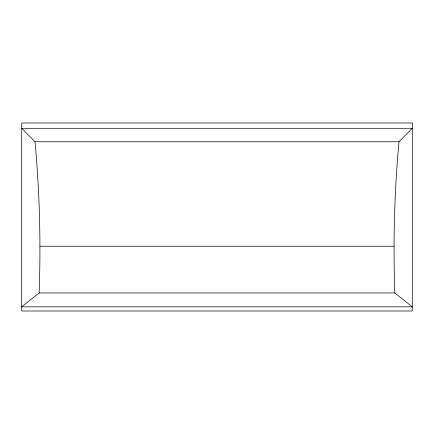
<?xml version="1.0" encoding="UTF-8"?>
<svg xmlns="http://www.w3.org/2000/svg" width="434" height="434" viewBox="0 0 434 434"><rect width="100%" height="100%" fill="white"/><g stroke="black" fill="none" stroke-linecap="round" stroke-linejoin="round"><path stroke-width="0.65" d="M394.853 292.972A293.943 71.111 90 0 1 394.083 254.677L394.099 241.863A294.963 71.355 -90 0 1 399.025 141.772L412.3 128.29L21.7 128.29L34.98 141.766A294.963 71.355 90 0 1 39.906 241.863L39.917 254.677A293.943 71.111 -90 0 1 39.147 292.972L21.7 306.849L412.3 306.849L394.853 292.972L39.147 292.972M34.98 141.766L399.02 141.766M39.928 246.241L394.072 246.241M412.3 123.006L21.7 123.006L21.7 310.994L412.3 310.994L412.3 123.006"/></g></svg>
